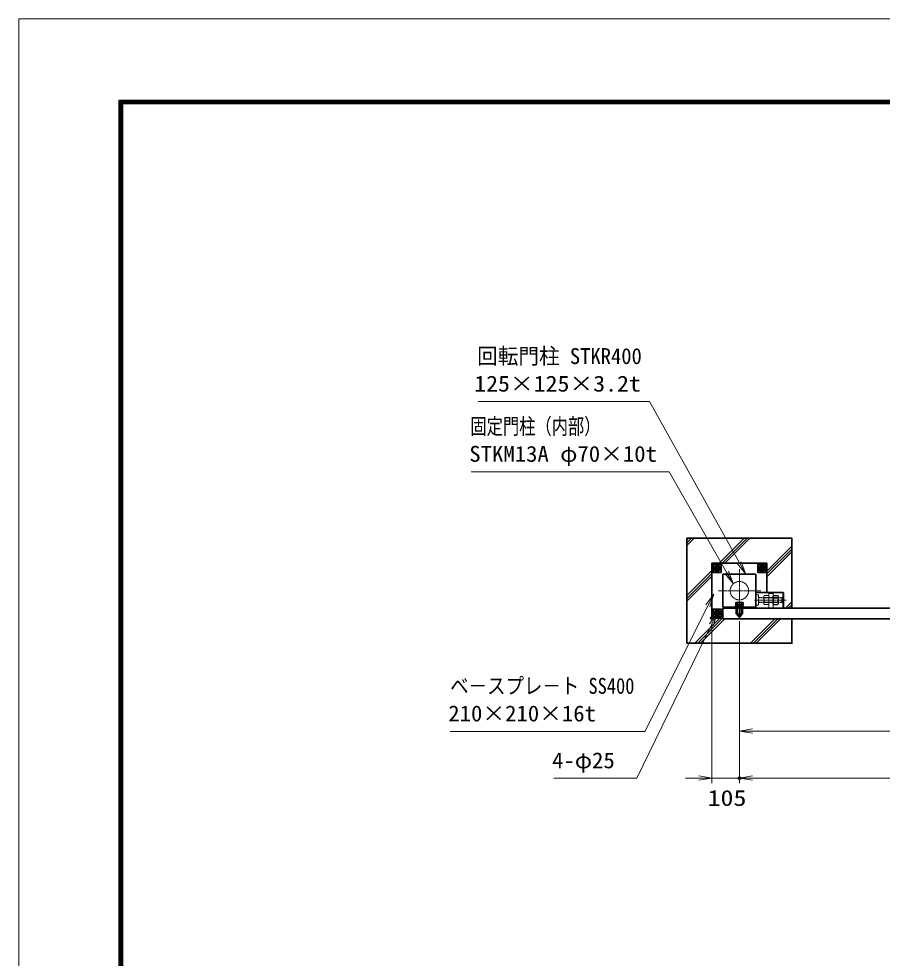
# Model space of a CAD drawing. Units: millimetres at full size; details may follow other scales. Extents: x -5940 to 5940, y -4200 to 4200.
# Drawn here: x -5940 to -2650, y 620 to 4200 of the extents above; entities that cross this region are included whole.
import ezdxf
from ezdxf.enums import TextEntityAlignment as Align

# ---------------------------------------------------------------- set-up
doc = ezdxf.new("R2010")
doc.units = ezdxf.units.MM
doc.header["$LTSCALE"] = 20
doc.header["$PDMODE"] = 32
doc.header["$PDSIZE"] = 10
for name, pattern in [('DASHED', [7.5, 6, -1.5]), ('USER1', [18, 12, -1.5, 3, -1.5]), ('USER2', [9, 6, -0.75, 1.5, -0.75]), ('USER3', [3.75, 3, -0.75])]:
    doc.linetypes.add(name, pattern=pattern)
for name, color, linetype, lineweight in [('0-0_D-TTL', 7, 'Continuous', 18), ('0-1_外形線', 7, 'Continuous', 35), ('0-2_隠れ線', 140, 'DASHED', 18), ('0-3_軸線', 200, 'USER1', 15), ('0-6_寸法線', 4, 'Continuous', 18), ('0-7_0', 7, 'Continuous', 18), ('0-9_ねじ', 253, 'Continuous', 18), ('0-A_AM_0N', 7, 'Continuous', 50), ('0-B_AM_4N', 4, 'Continuous', 25), ('0-C_AM_7N', 6, 'USER2', 18), ('0-D_AM_3N', 140, 'USER3', 25), ('0-F_ハッチング', 253, 'Continuous', 13)]:
    doc.layers.add(name, color=color, linetype=linetype, lineweight=lineweight)
doc.layers.add('0-8_Defpoints', color=7, linetype='Continuous')
doc.styles.add('ＭＳ ゴシック', font='')
doc.styles.get('ＭＳ ゴシック').set_extended_font_data('MS Gothic')

# ---------------------------------------------------------------- blocks, each defined once
blk = doc.blocks.new('PROFSP004L9486')
at = {"layer": '0-1_外形線'}
for p, q in [((-16, 138.6), (-178.6, 138.6)), ((62, 160), (62, 0)), ((62, -160), (62, 0)), ((780, 160), (780, 0)), ((780, -160), (780, 0)), ((-16, -138.6), (-178.6, -138.6))]:
    blk.add_line(p, q, dxfattribs=at)
for points in [[(-200, 0), (-200, 240), (-178.6, 277.1), (-16, 277.1), (-16, 0)], [(-200, 0), (-200, -240), (-178.6, -277.1), (-16, -277.1), (-16, 0)], [(-16, 225), (0, 225), (0, 0)], [(-16, -225), (0, -225), (0, 0)], [(12, 160), (780, 160), (800, 140), (800, 0)], [(12, -160), (780, -160), (800, -140), (800, 0)]]:
    blk.add_lwpolyline(points, dxfattribs=at)
for centre, radius, start, end in [((-77.3, 207.8), 122.7, 145.61587, 214.38413), ((258.6, 0), 458.6, 162.41211, 197.58789), ((12, 172), 12, 180, 270), ((-77.3, -207.8), 122.7, 145.61587, 214.38413), ((12, -172), 12, 90, 180)]:
    blk.add_arc(centre, radius, start, end, dxfattribs=at)
at = {"layer": '0-3_軸線'}
blk.add_line((-240, 0), (840, 0), dxfattribs=at)
at = {"layer": '0-9_ねじ'}
for p, q in [((62, 140), (12, 160)), ((62, 140), (800, 140)), ((62, -140), (12, -160)), ((62, -140), (800, -140))]:
    blk.add_line(p, q, dxfattribs=at)
blk = doc.blocks.new('PROFSP004KSH16')
at = {"layer": '0-1_外形線'}
for p, q in [((0, 186), (0, 0)), ((0, 13.2), (99.4, 26.5)), ((0, -186), (0, 0)), ((0, -13.2), (99.4, 0)), ((11.4, 268), (11.4, 14.8)), ((88, 268), (88, 25)), ((99.4, 186), (99.4, 0)), ((99.4, -186), (99.4, 0)), ((11.4, -268), (11.4, -11.7)), ((88, -268), (88, -1.5))]:
    blk.add_line(p, q, dxfattribs=at)
for points in [[(49.7, 268), (11.4, 268), (3.4, 260), (0, 186)], [(99.4, 186), (96, 260), (88, 268), (49.7, 268)], [(49.7, -268), (11.4, -268), (3.4, -260), (0, -186)], [(99.4, -186), (96, -260), (88, -268), (49.7, -268)]]:
    blk.add_lwpolyline(points, dxfattribs=at)
blk = doc.blocks.new('PROFSP004K8916')
at = {"layer": '0-1_外形線'}
blk.add_lwpolyline([(0, -300), (60, -300), (60, 300), (0, 300)], close=True, dxfattribs=at)
blk = doc.blocks.new('U13')
at = {"layer": '0-A_AM_0N'}
blk.add_lwpolyline([(-1880, 1596.1), (-1700, 1492.2), (-1520, 1596.1), (-1520, 1803.9), (-1700, 1907.8), (-1880, 1803.9)], close=True, dxfattribs=at)
for radius in [180, 101.1]:
    blk.add_circle((-1700, 1700), radius, dxfattribs=at)
at = {"layer": '0-B_AM_4N'}
blk.add_arc((-1700, 1700), 120, 260, 170, dxfattribs=at)
at = {"layer": '0-C_AM_7N'}
for p, q in [((-1928.6, 1700), (-1471.4, 1700)), ((-1700, 1928.6), (-1700, 1471.4))]:
    blk.add_line(p, q, dxfattribs=at)
blk = doc.blocks.new('U14')
at = {"layer": '0-A_AM_0N'}
blk.add_lwpolyline([(1520, 1596.1), (1700, 1492.2), (1880, 1596.1), (1880, 1803.9), (1700, 1907.8), (1520, 1803.9)], close=True, dxfattribs=at)
for radius in [180, 101.1]:
    blk.add_circle((1700, 1700), radius, dxfattribs=at)
at = {"layer": '0-B_AM_4N'}
blk.add_arc((1700, 1700), 120, 260, 170, dxfattribs=at)
at = {"layer": '0-C_AM_7N'}
for p, q in [((1471.4, 1700), (1928.6, 1700)), ((1700, 1928.6), (1700, 1471.4))]:
    blk.add_line(p, q, dxfattribs=at)
blk = doc.blocks.new('U15')
at = {"layer": '0-A_AM_0N'}
blk.add_lwpolyline([(1520, -1803.9), (1700, -1907.8), (1880, -1803.9), (1880, -1596.1), (1700, -1492.2), (1520, -1596.1)], close=True, dxfattribs=at)
for radius in [180, 101.1]:
    blk.add_circle((1700, -1700), radius, dxfattribs=at)
at = {"layer": '0-B_AM_4N'}
blk.add_arc((1700, -1700), 120, 260, 170, dxfattribs=at)
at = {"layer": '0-C_AM_7N'}
for p, q in [((1471.4, -1700), (1928.6, -1700)), ((1700, -1471.4), (1700, -1928.6))]:
    blk.add_line(p, q, dxfattribs=at)
blk = doc.blocks.new('A$C349E2BCA')
at = {"layer": '0-1_外形線'}
for p, q in [((1355.1, 581.1), (-744.9, 581.1)), ((-744.9, 581.1), (-744.9, -588.9)), ((-714.9, -618.9), (1355.1, -618.9))]:
    blk.add_line(p, q, dxfattribs=at)
blk.add_lwpolyline([(1355.1, -618.9), (1355.1, 581.1), (-744.9, 581.1)], dxfattribs=at)
blk.add_arc((-714.9, -588.9), 30, 180, 270, dxfattribs=at)
at = {"layer": '0-2_隠れ線'}
for p, q in [((-714.9, 581.1), (-714.9, -588.9)), ((-714.9, -588.9), (1355.1, -588.9))]:
    blk.add_line(p, q, dxfattribs=at)
blk = doc.blocks.new('U16')
at = {"layer": '0-D_AM_3N'}
for p, q in [((-1673.2, 346.5), (-1700, 300)), ((-1700, 300), (-1700, -300)), ((-1346.8, 346.5), (-1673.2, 346.5)), ((-1346.8, 173.3), (-1673.2, 173.3)), ((-1346.8, 346.5), (-1320, 300)), ((-1320, 300), (-1320, -300)), ((-1673.2, -346.5), (-1700, -300)), ((-1346.8, -173.3), (-1673.2, -173.3)), ((-1346.8, -346.5), (-1673.2, -346.5)), ((-1346.8, -346.5), (-1320, -300))]:
    blk.add_line(p, q, dxfattribs=at)
for centre, radius, start, end in [((-1546.8, 259.9), 153.2, 154.43847, 214.43847), ((-1127.6, 0), 572.4, 162.38303, 197.61697), ((-1473.2, 259.9), 153.2, 325.56153, 25.56153), ((-1892.4, 0), 572.4, 342.38303, 17.61697), ((-1546.8, -259.9), 153.2, 145.56153, 205.56153), ((-1473.2, -259.9), 153.2, 334.43847, 34.43847)]:
    blk.add_arc(centre, radius, start, end, dxfattribs=at)
blk = doc.blocks.new('U17')
at = {"layer": '0-2_隠れ線', "linetype": 'USER3'}
for p, q in [((-973.2, 346.5), (-1000, 300)), ((-1000, 300), (-1000, -300)), ((-646.8, 346.5), (-973.2, 346.5)), ((-646.8, 173.3), (-973.2, 173.3)), ((-646.8, 346.5), (-620, 300)), ((-620, 300), (-620, -300)), ((-973.2, -346.5), (-1000, -300)), ((-646.8, -173.3), (-973.2, -173.3)), ((-646.8, -346.5), (-973.2, -346.5)), ((-646.8, -346.5), (-620, -300))]:
    blk.add_line(p, q, dxfattribs=at)
for centre, radius, start, end in [((-846.8, 259.9), 153.2, 154.43847, 214.43847), ((-427.6, 0), 572.4, 162.38303, 197.61697), ((-773.2, 259.9), 153.2, 325.56153, 25.56153), ((-1192.4, 0), 572.4, 342.38303, 17.61697), ((-846.8, -259.9), 153.2, 145.56153, 205.56153), ((-773.2, -259.9), 153.2, 334.43847, 34.43847)]:
    blk.add_arc(centre, radius, start, end, dxfattribs=at)
blk = doc.blocks.new('dgdgagagd')
at = {"layer": '0-2_隠れ線'}
for p, q in [((-1975, 200), (-2000, 175)), ((-200, 175), (-2000, 175)), ((-2000, 175), (-2000, 0)), ((-1975, 200), (-1975, 0)), ((-200, 200), (-1975, 200)), ((-1975, -200), (-1975, 0)), ((-1320, 500), (-1320, -630)), ((-1320, 500), (-1000, 500)), ((-1000, 500), (-1000, -630)), ((-200, 400), (-200, -400)), ((0, 400), (-200, 400)), ((-200, -175), (-2000, -175)), ((-200, -400), (0, -400))]:
    blk.add_line(p, q, dxfattribs=at)
blk.add_lwpolyline([(-200, -200), (-1975, -200), (-2000, -175), (-2000, 0)], dxfattribs=at)
at = {"layer": '0-3_軸線'}
blk.add_line((89.7, 0), (-2340.3, 0), dxfattribs=at)
at = {"layer": '0-2_隠れ線'}
blk.add_blockref('U17', (0, 0), dxfattribs=at)
at = {"layer": '0-D_AM_3N'}
blk.add_blockref('U16', (0, 0), dxfattribs=at)
blk = doc.blocks.new('fffjgkkhk')
at = {"layer": '0-1_外形線'}
for p, q in [((2100, 2100), (-2100, 2100)), ((-2100, 2100), (-2100, -140)), ((1250, 1250), (-1250, 1250)), ((-1250, 1250), (-1250, -1250)), ((1250, -1250), (1250, 1250)), ((-1250, -1250), (1250, -1250)), ((-360, -1340), (-360, -1250)), ((360, -1340), (360, -1250))]:
    blk.add_line(p, q, dxfattribs=at)
for points in [[(-2000, 1400), (-1400, 1400), (-1400, 2000), (-2000, 2000)], [(1400, 1400), (2000, 1400), (2000, 2000), (1400, 2000)], [(1400, -2000), (2000, -2000), (2000, -1400), (1400, -1400)]]:
    blk.add_lwpolyline(points, close=True, dxfattribs=at)
blk.add_lwpolyline([(2100, 2100), (2100, -2100), (1250, -2100)], dxfattribs=at)
at = {"layer": '0-2_隠れ線'}
for p, q in [((-160, -1750), (-160, -1250)), ((-120, -1750), (-120, -1250)), ((120, -1750), (120, -1250)), ((160, -1750), (160, -1250)), ((260, -1750), (260, -1340))]:
    blk.add_line(p, q, dxfattribs=at)
blk.add_lwpolyline([(260, -1750), (-260, -1750), (-260, -1340)], dxfattribs=at)
for centre, radius in [((-1700, 1700), 250), ((1700, 1700), 250), ((0, 0), 700), ((1700, -1700), 250)]:
    blk.add_circle(centre, radius, dxfattribs=at)
at = {"layer": '0-3_軸線'}
for p, q in [((0, 1642.4), (0, -1642.4)), ((-1623.7, 0), (1623.7, 0))]:
    blk.add_line(p, q, dxfattribs=at)
at = {"layer": '0-1_外形線'}
blk.add_blockref('dgdgagagd', (-1250, -710), dxfattribs=at)
at = {"layer": '0-1_外形線', "xscale": -1, "rotation": 180}
blk.add_blockref('A$C349E2BCA', (-2605.1, -758.9), dxfattribs=at)
at = {"layer": '0-7_0'}
for name, p, rotation in [('PROFSP004K8916', (0, -1250), 90), ('PROFSP004L9486', (0, -1090.6), 270), ('PROFSP004KSH16', (0, -1190), 90)]:
    blk.add_blockref(name, p, dxfattribs=dict(at, rotation=rotation))
at = {"layer": '0-A_AM_0N'}
for name in ['U13', 'U14', 'U15']:
    blk.add_blockref(name, (0, 0), dxfattribs=at)
blk = doc.blocks.new('_Open')
at = {"layer": '0-7_0'}
blk.add_line((-20, 3.333), (0, 0), dxfattribs=at)
blk.add_lwpolyline([(-20, -3.333), (0, 0), (-20, 0)], dxfattribs=at)
blk = doc.blocks.new('S19')
at = {"layer": '0-6_寸法線'}
for points in [[(-2879474, 58561728.8), (-2866406, 58561728.8), (-2859554.5, 58549436.1), (-2859067.7, 58548562.6)], [(-2859700.1, 58549354.9), (-2859067.7, 58548562.6), (-2859409, 58549517.2)]]:
    blk.add_lwpolyline(points, dxfattribs=at)
at = {"layer": '0-6_寸法線', "color": 254, "style": 'ＭＳ ゴシック'}
for s, width, p in [('回転門柱 STKR400', 0.95, (-2879537.6, 58564225.6)), ('125×125×3.2t', 1.1, (-2879762, 58562125.6))]:
    blk.add_text(s, height=1212, dxfattribs=dict(at, width=width)).set_placement(p, align=Align.BOTTOM_LEFT)
blk = doc.blocks.new('S20')
at = {"layer": '0-6_寸法線'}
for points in [[(-2879992.9, 58556377.9), (-2864908.9, 58556377.9), (-2860529.9, 58548718.6), (-2860033.6, 58547850.5)], [(-2860674.6, 58548635.9), (-2860033.6, 58547850.5), (-2860385.2, 58548801.4)]]:
    blk.add_lwpolyline(points, dxfattribs=at)
at = {"layer": '0-6_寸法線', "color": 254, "style": 'ＭＳ ゴシック'}
for s, width, p in [('固定門柱（内部）', 0.75, (-2880056.5, 58558874.7)), ('STKM13A φ70×10t', 1.05, (-2880136.9, 58556774.7))]:
    blk.add_text(s, height=1212, dxfattribs=dict(at, width=width)).set_placement(p, align=Align.BOTTOM_LEFT)
blk = doc.blocks.new('S21')
at = {"layer": '0-6_寸法線'}
for points in [[(-2881593.5, 58536592.1), (-2866749.5, 58536592.1), (-2861954.3, 58546158.6), (-2861506.2, 58547052.6)], [(-2861805.3, 58546083.9), (-2861506.2, 58547052.6), (-2862103.3, 58546233.3)]]:
    blk.add_lwpolyline(points, dxfattribs=at)
at = {"layer": '0-6_寸法線', "color": 254, "style": 'ＭＳ ゴシック'}
for s, width, p in [('ベ－スプレ－ト SS400', 0.85, (-2881593.5, 58539088.9)), ('210×210×16t', 1.05, (-2881737.5, 58536988.9))]:
    blk.add_text(s, height=1212, dxfattribs=dict(at, width=width)).set_placement(p, align=Align.BOTTOM_LEFT)
blk = doc.blocks.new('S22')
at = {"layer": '0-6_寸法線'}
for points in [[(-2873683.8, 58533016.3), (-2867374.2, 58533016.3), (-2861690.6, 58544713.2), (-2861253.5, 58545612.6)], [(-2861540.7, 58544640.3), (-2861253.5, 58545612.6), (-2861840.5, 58544786)]]:
    blk.add_lwpolyline(points, dxfattribs=at)
at = {"layer": '0-6_寸法線', "color": 254, "style": 'ＭＳ ゴシック', "width": 1.05}
blk.add_text('4-φ25', height=1212, dxfattribs=at).set_placement((-2873827.8, 58533413.2), align=Align.BOTTOM_LEFT)

msp = doc.modelspace()

# ---------------------------------------------------------------- linework, layer by layer
at = {"layer": '0-0_D-TTL'}
for points in [[(-5940, -4200), (5940, -4200), (5940, 4200), (-5940, 4200)], [(-5558.14, 3889.71), (5558.14, 3889.71), (5558.14, -3888.86), (-5558.14, -3888.86)], [(-5554.61, 3886.18), (5554.61, 3886.18), (5554.61, -3885.32), (-5554.61, -3885.32)], [(-5551.07, 3882.64), (5551.07, 3882.64), (5551.07, -3881.79), (-5551.07, -3881.79)], [(-5547.54, 3879.11), (5547.54, 3879.11), (5547.54, -3878.25), (-5547.54, -3878.25)], [(-5544, 3875.57), (5544, 3875.57), (5544, -3874.71), (-5544, -3874.71)]]:
    msp.add_lwpolyline(points, close=True, dxfattribs=at)
at = {"layer": '0-1_外形線'}
msp.add_lwpolyline([(-2994.04, 1953.36), (-2994.04, 2220.36), (-3394.04, 2220.36), (-3394.04, 1820.36), (-2994.04, 1820.36), (-2994.04, 1913.36)], dxfattribs=at)
msp.add_lwpolyline([(-1696.54, 1953.36), (-3256.54, 1953.36), (-3256.54, 1913.36), (-1696.54, 1913.36)], close=True, dxfattribs=at)
at = {"layer": '0-6_寸法線'}
for p, q in [((-3194.04, 1903.83), (-3194.04, 1465.45)), ((-3194.04, 1903.83), (-3194.04, 1286.29)), ((-3194.04, 1903.83), (-3194.04, 1286.29)), ((-3299.04, 1895.36), (-3299.04, 1286.29)), ((-3194.04, 1485.45), (-1694.04, 1485.45)), ((-3349.04, 1306.29), (-3399.04, 1306.29)), ((-3299.04, 1306.29), (-3194.04, 1306.29)), ((-3194.04, 1306.29), (-194.04, 1306.29)), ((-3144.04, 1306.29), (-3094.04, 1306.29))]:
    msp.add_line(p, q, dxfattribs=at)
at = {"layer": '0-8_Defpoints'}
for p in [(-3299.04, 1915.36), (-3194.04, 1923.83), (-3194.04, 1306.29)]:
    msp.add_point(p, dxfattribs=at)
at = {"layer": '0-F_ハッチング'}
for p, q in [((-3394.04, 2214.24), (-3387.92, 2220.36)), ((-3394.04, 2203.37), (-3377.04, 2220.36)), ((-3394.04, 2192.49), (-3366.17, 2220.36)), ((-3270.79, 2125.36), (-3175.79, 2220.36)), ((-3259.91, 2125.36), (-3164.91, 2220.36)), ((-3249.04, 2125.36), (-3154.04, 2220.36)), ((-3089.04, 2094.98), (-2994.04, 2189.98)), ((-3089.04, 2084.1), (-2994.04, 2179.1)), ((-3089.04, 2073.23), (-2994.04, 2168.23)), ((-3394.04, 2002.11), (-3299.04, 2097.11)), ((-3394.04, 1991.24), (-3299.04, 2086.24)), ((-3394.04, 1980.36), (-3299.04, 2075.36)), ((-3018.52, 1953.36), (-2994.04, 1977.85)), ((-3007.65, 1953.36), (-2994.04, 1966.97)), ((-2996.77, 1953.36), (-2994.04, 1956.1)), ((-3363.66, 1820.36), (-3268.66, 1915.36)), ((-3352.78, 1820.36), (-3257.78, 1915.36)), ((-3341.91, 1820.36), (-3248.91, 1913.36)), ((-3151.52, 1820.36), (-3058.52, 1913.36)), ((-3140.65, 1820.36), (-3047.65, 1913.36)), ((-3129.77, 1820.36), (-3036.77, 1913.36))]:
    msp.add_line(p, q, dxfattribs=at)

# ---------------------------------------------------------------- block references
at = {"layer": '0-1_外形線', "xscale": -0.05, "yscale": 0.05}
msp.add_blockref('fffjgkkhk', (-3194.04, 2020.36), dxfattribs=at)
at = {"layer": '0-6_寸法線'}
for name, p, xscale, yscale in [('S19', (139783.64, -2925345.27), 0.05, 0.05), ('S20', (139783.64, -2925345.27), 0.05, 0.05), ('S21', (139783.64, -2925345.27), 0.05, 0.05), ('S22', (139783.64, -2925345.27), 0.05, 0.05), ('_Open', (-3299.04, 1306.29), 2.5, 2.5)]:
    msp.add_blockref(name, p, dxfattribs=dict(at, xscale=xscale, yscale=yscale))
at = {"layer": '0-6_寸法線', "xscale": 2.5, "yscale": 2.5, "rotation": 180}
for p in [(-3194.04, 1485.45), (-3194.04, 1306.29), (-3194.04, 1306.29)]:
    msp.add_blockref('_Open', p, dxfattribs=at)

# ---------------------------------------------------------------- texts
at = {"layer": '0-6_寸法線', "color": 254, "style": 'ＭＳ ゴシック', "width": 1.2}
msp.add_text('105', height=60.56, dxfattribs=at).set_placement((-3315.42, 1181.95), align=Align.BOTTOM_LEFT)

doc.saveas('drawing.dxf')
